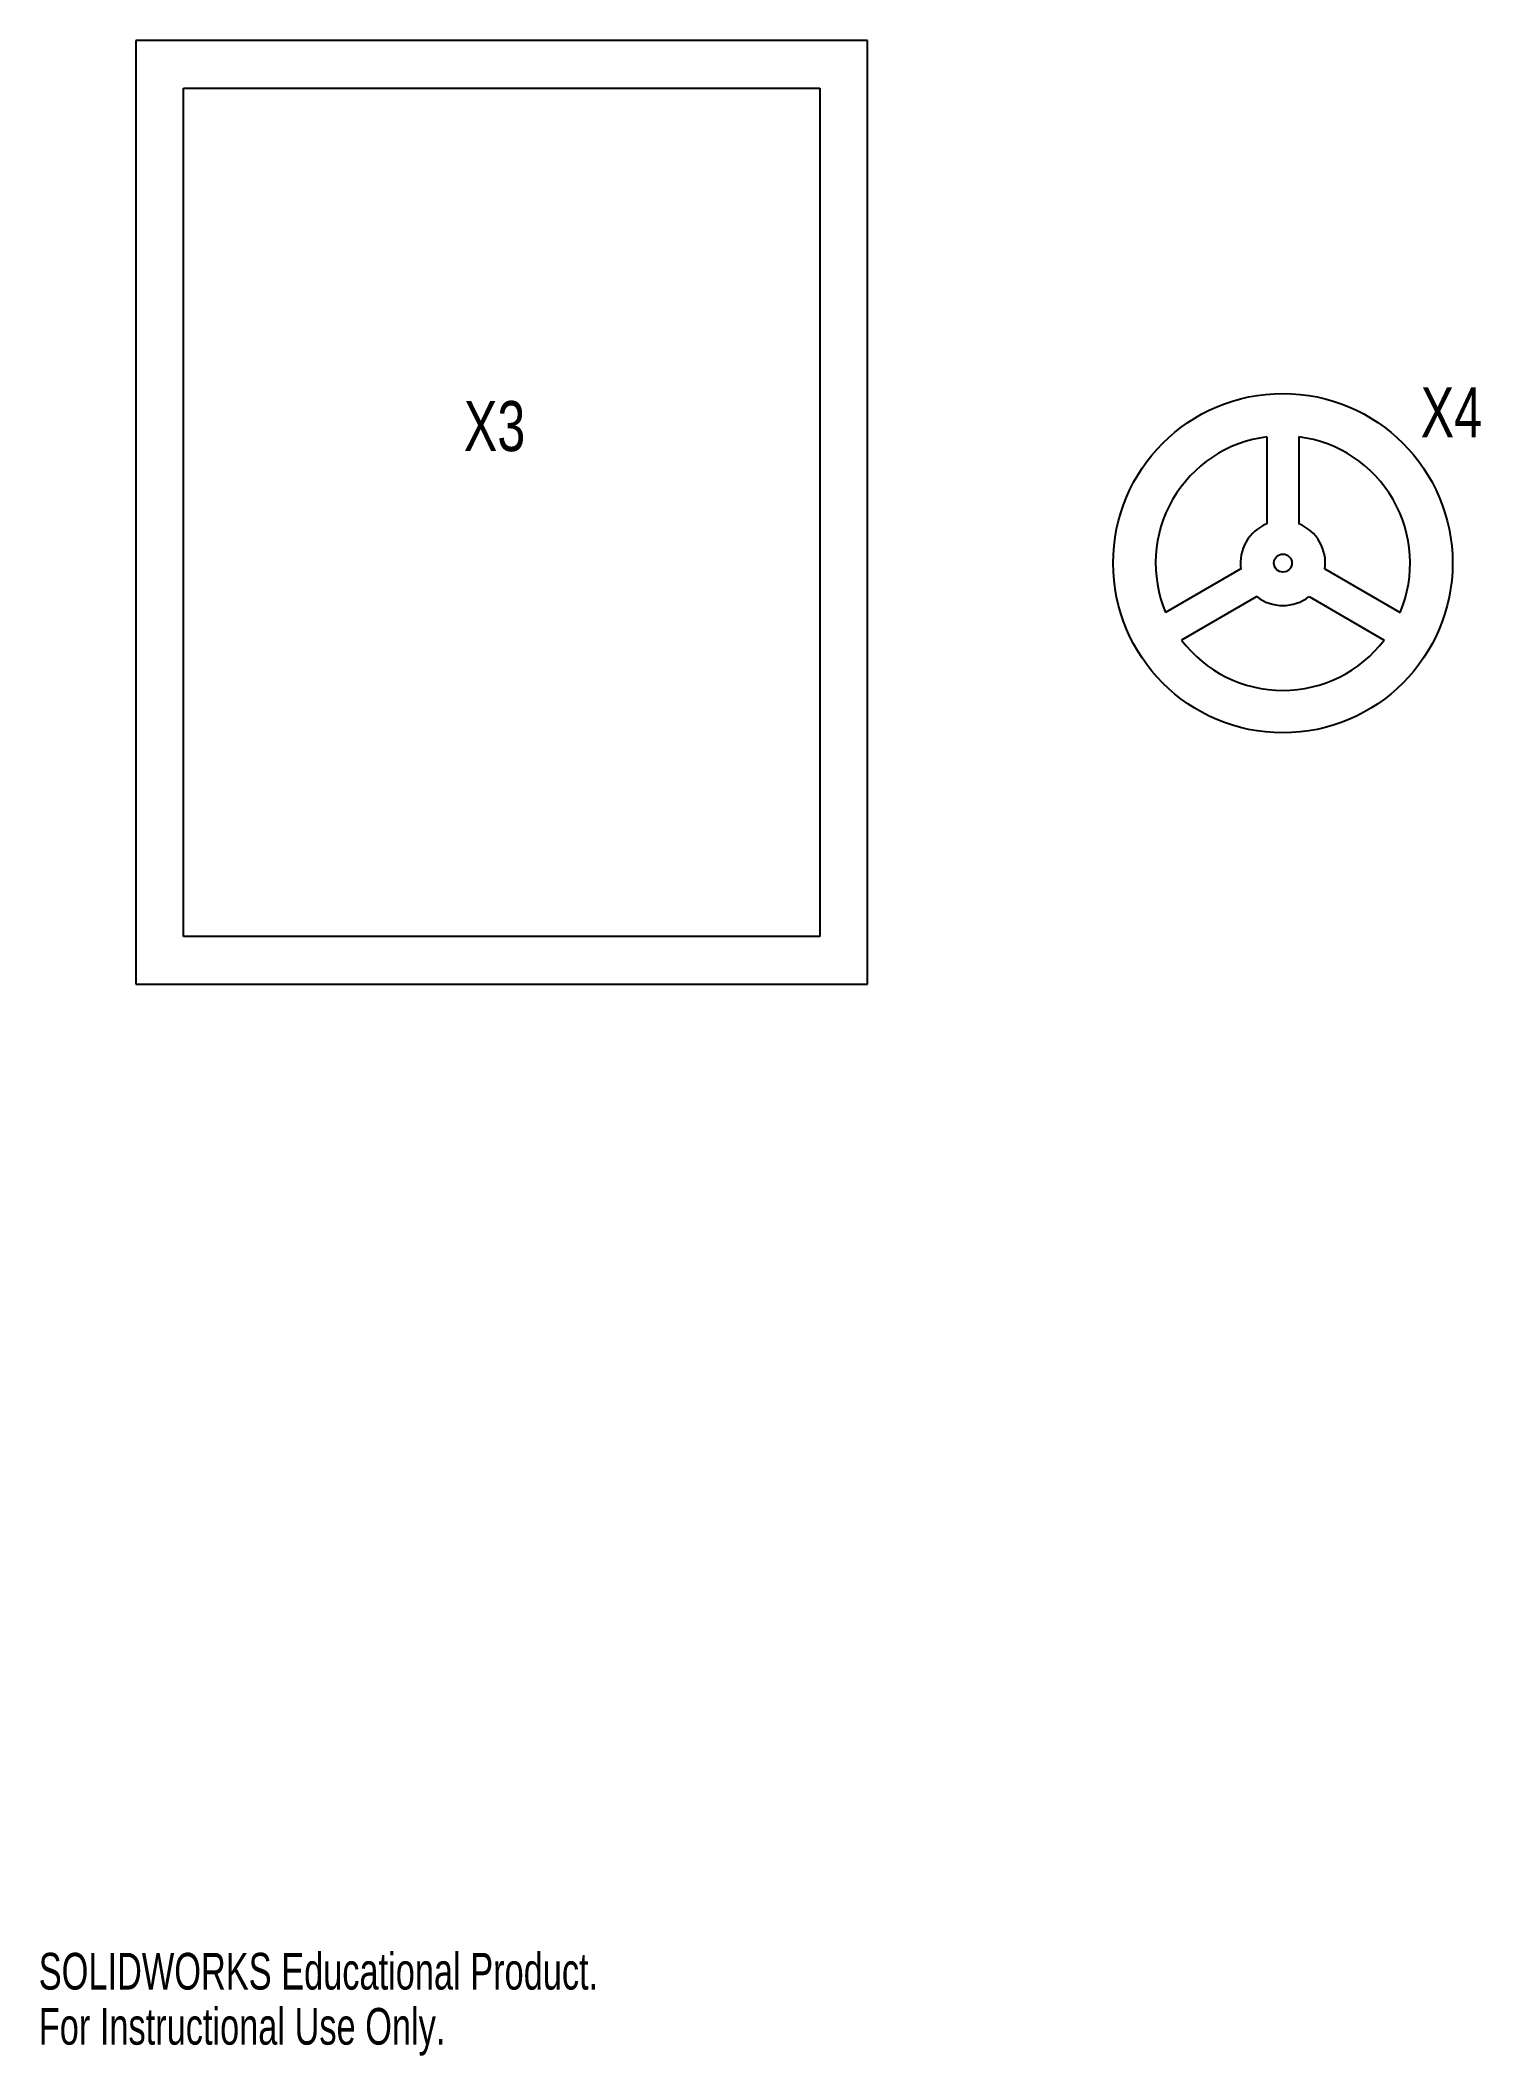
# Model space of a CAD drawing. Header units: millimetres. Extents: x 0 to 173, y 0 to 241.
import ezdxf

# ---------------------------------------------------------------- set-up
doc = ezdxf.new("R2010")
doc.units = ezdxf.units.MM
doc.styles.add('SLDTEXTSTYLE0', font='TXT', dxfattribs={"width": 0.75})
doc.styles.add('SLDTEXTSTYLE1', font='TXT', dxfattribs={"width": 0.7})

msp = doc.modelspace()

# ---------------------------------------------------------------- linework, layer by layer
at = {"color": 7, "linetype": 'Continuous', "lineweight": 25}
for p, q in [((11.61, 241.31), (11.61, 128.28)), ((99.24, 241.31), (11.61, 241.31)), ((99.24, 128.28), (99.24, 241.31)), ((17.33, 235.6), (93.53, 235.6)), ((17.33, 134), (17.33, 235.6)), ((93.53, 235.6), (93.53, 134)), ((147.07, 193.82), (147.07, 183.41)), ((150.88, 193.82), (150.88, 183.41)), ((143.94, 178), (134.92, 172.79)), ((154, 178), (163.02, 172.79)), ((145.84, 174.7), (136.83, 169.49)), ((152.1, 174.7), (161.11, 169.49)), ((93.53, 134), (17.33, 134)), ((11.61, 128.28), (99.24, 128.28))]:
    msp.add_line(p, q, dxfattribs=at)
for radius in [20.32, 1.08]:
    msp.add_circle((148.97, 178.7), radius, dxfattribs=at)
for radius, start, end in [(15.24, 97.1808, 202.8192), (15.24, 337.1808, 82.8192), (5.08, 112.0243, 187.9757), (5.08, 352.0243, 67.9757), (5.08, 232.0243, 307.9757), (15.24, 217.1808, 322.8192)]:
    msp.add_arc((148.97, 178.7), radius, start, end, dxfattribs=at)

# ---------------------------------------------------------------- texts
at = {"color": 7, "linetype": 'Continuous', "lineweight": 0, "char_height": 6, "attachment_point": 1, "style": 'SLDTEXTSTYLE0'}
for s, insert in [('X3', (50.9, 198.11)), ('X4', (165.47, 199.75))]:
    msp.add_mtext(s, dxfattribs=dict(at, insert=insert))
at = {"color": 7, "linetype": 'Continuous', "char_height": 4.3942, "attachment_point": 1, "style": 'SLDTEXTSTYLE1'}
for s, insert in [('SOLIDWORKS Educational Product.', (0, 12.26)), ('For Instructional Use Only.', (0, 5.66))]:
    msp.add_mtext(s, dxfattribs=dict(at, insert=insert))

doc.saveas('drawing.dxf')
